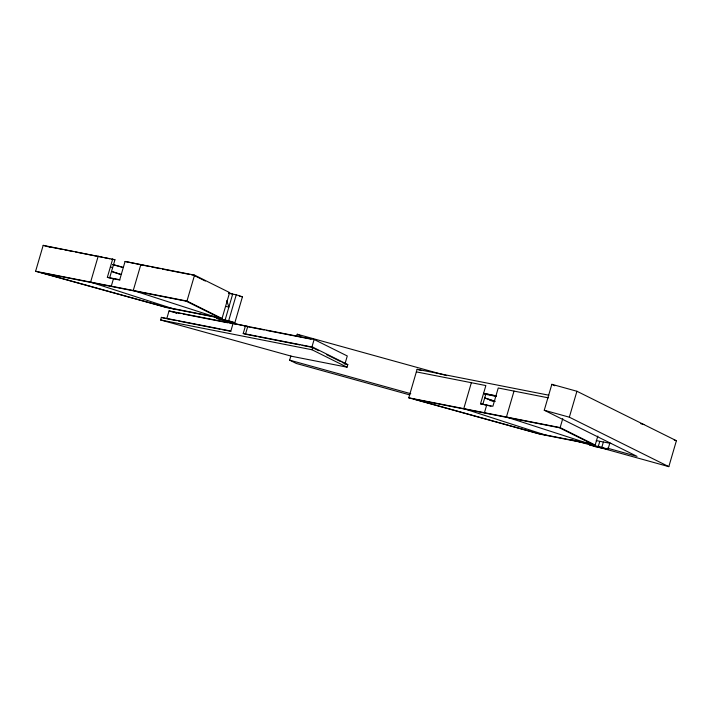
<?xml version="1.0" encoding="UTF-8"?>
<svg xmlns="http://www.w3.org/2000/svg" width="712" height="712" viewBox="0 0 712 712"><rect width="100%" height="100%" fill="white"/><g stroke="black" fill="none" stroke-linecap="round" stroke-linejoin="round"><path stroke-width="1.07" d="M107.352 277.297L119.732 279.727L125.072 261.464L194.554 275.126L229.611 292.561L222.028 318.487L166.848 307.628L35.6 271.281L43.183 245.355L114.944 259.755L109.604 278.018L107.352 277.297L112.692 259.026M111.286 286.171L113.528 278.508M243.228 333.483L312.746 347.153L347.794 364.589L347.038 367.178L291.858 356.32L160.609 319.973L161.366 317.383L230.848 331.053L233.127 323.275L247.749 326.434L245.48 334.213L243.228 333.483L245.507 325.704M345.008 363.752L347.278 355.973L314.125 339.49L169.029 310.948L166.75 318.727L176.54 320.649M222.028 318.487L186.971 301.051L194.554 275.126M225.108 320.017L232.682 294.092L228.516 292.739M228.677 320.72L236.259 294.795L242.445 296.788L234.862 322.714L222.509 320.284L216.332 318.291L228.677 320.72L234.862 322.714M409.8 394.911L296.343 363.485L289.642 360.156L290.861 356.009M296.619 336.304L297.224 334.231L446.62 375.607M314.125 339.49L311.847 347.269L318.673 350.66M347.038 367.178L311.981 349.752L312.746 347.153M597.813 436.055L595.188 445.018L540.008 434.16L408.768 397.812L417.107 369.297L548.881 395.213M471.362 382.709L463.779 408.635L546.923 435.522M491.013 406.178L480.52 403.829L485.86 385.557L416.342 371.887M482.763 404.558L485.798 394.181L483.546 393.46M484.454 412.702L486.697 405.039M514.011 391.102L506.428 417.027L589.581 443.914M607.327 448.142L637.035 456.365L544.262 410.237L551.844 384.311L576.925 391.262L676.4 440.719L668.817 466.645L571.416 439.669M595.188 445.018L560.139 427.592L562.756 418.629M668.817 466.645L569.342 417.188L576.925 391.262M598.267 446.549L599.726 441.565M609.846 443.024L608.021 449.245L595.677 446.816L589.491 444.822L601.845 447.252L603.358 442.063M49.644 246.913L62.62 249.467M64.774 249.885L73.425 251.585M75.588 252.012L99.36 256.694M102.51 257.308L98.194 256.178L90.611 282.103L173.764 308.99M104.584 257.717L109.764 258.732M111.837 259.141L114.944 259.755M149.547 266.564L125.072 261.464M151.701 266.982L160.307 268.682M162.461 269.1L189.365 274.396M191.51 274.814L193.664 275.241L205.368 281.053M228.525 293.273L236.259 294.795M239.357 296.183L242.445 296.788M110.627 278.223L119.91 280.047M225.775 306.436L228.899 307.05L226.763 300.687M35.6 271.281L186.971 301.051M180.955 313.583L174.413 312.292L176.54 312.88M183.126 314.01L227.813 322.794M229.994 323.23L232.174 323.657M244.839 326.149L250.001 327.164M251.087 327.378L264.17 329.95M266.35 330.377L311.055 339.17M178.712 321.076L220.044 329.211M222.224 329.638L230.928 331.347M246.566 334.426L256.356 336.349M258.536 336.776L299.885 344.911M302.057 345.338L310.761 347.055M160.609 319.973L311.981 349.752M548.382 397.857L498.24 387.995L492.891 406.258L480.52 403.829M344.546 363.948L347.794 364.589M495.961 395.774L483.582 393.335L496.148 396.095M484.81 394.145L496.326 396.415M408.768 397.812L560.139 427.592M596.238 440.595L611.252 443.54M112.781 264.481L123.487 267.445M43.183 245.355L50.65 247.42M112.541 264.561L122.144 267.223M640.773 423.693L643.915 424.566M674.264 440.132L676.4 440.719M417.107 369.297L421.37 370.48M544.262 410.237L569.342 417.188M169.029 310.948L176.523 313.022M489.758 400.331L492.953 401.212M161.366 317.383L165.638 318.567M289.642 360.156L410.771 393.7M143.094 265.291L140.843 264.561L133.26 290.487L216.412 317.374M110.387 266.92L112.629 267.65M111.677 271.406L121.12 274.458M112.478 271.833L120.862 274.547M484.845 397.946L495.329 401.337M484.596 398.026L494.03 401.078M223.719 319.741L229.896 321.735M233.127 323.275L235.369 323.996M601.845 447.252L608.021 449.245M596.879 446.273L603.064 448.275M551.844 384.311L554.799 385.779M297.224 334.231L300.099 335.663M326.479 354.54L340.131 361.331M342.08 362.301L344.03 363.271M186.081 301.167L40.984 272.625L165.14 307.005L219.243 317.65L186.081 301.167M559.249 427.698L414.153 399.156L538.299 433.546L592.402 444.181L559.249 427.698"/></g></svg>
